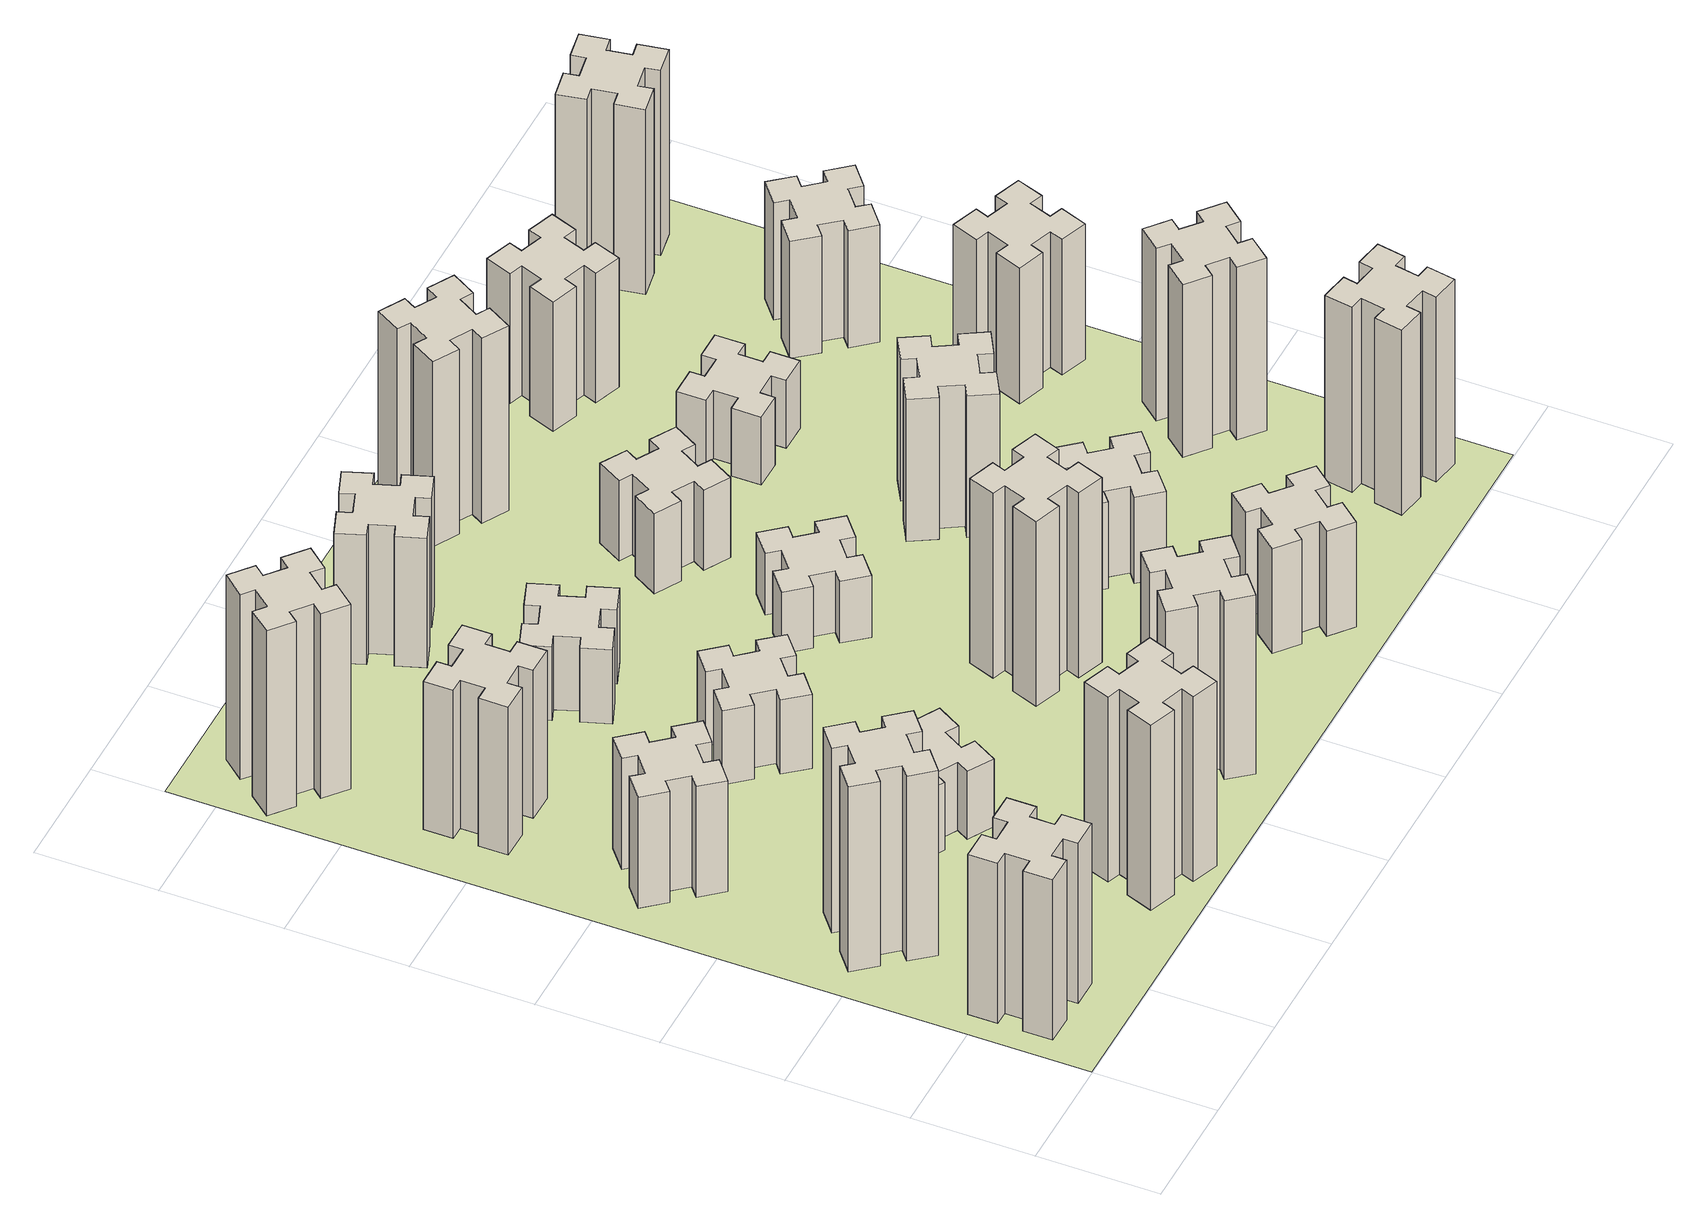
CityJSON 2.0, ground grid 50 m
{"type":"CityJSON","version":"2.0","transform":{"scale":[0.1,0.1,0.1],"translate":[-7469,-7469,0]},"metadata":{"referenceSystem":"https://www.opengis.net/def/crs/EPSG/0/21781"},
"CityObjects":{
"building1":{"type":"Building","attributes":{"class":"1000","function":"1000","usage":"1000","yearOfConstruction":2016,"roofType":"1000","measuredHeight":78,"storeysAboveGround":30,"storeysBelowGround":0},"geometry":[{"type":"Solid","lod":"1","boundaries":[[[[0,1,2,3,4,5,6,7,8,9,10,11,12,13,14,15,16,17,18,19]],[[17,16,20,21]],[[16,15,22,20]],[[15,14,23,22]],[[14,13,24,23]],[[13,12,25,24]],[[12,11,26,25]],[[11,10,27,26]],[[10,9,28,27]],[[9,8,29,28]],[[8,7,30,29]],[[7,6,31,30]],[[6,5,32,31]],[[5,4,33,32]],[[4,3,34,33]],[[3,2,35,34]],[[2,1,36,35]],[[1,0,37,36]],[[0,19,38,37]],[[19,18,39,38]],[[18,17,21,39]],[[24,25,26,27,28,29,30,31,32,33,34,35,36,37,38,39,21,20,22,23]]]]}]},
"building2":{"type":"Building","attributes":{"class":"1000","function":"1000","usage":"1000","yearOfConstruction":2016,"roofType":"1000","measuredHeight":90,"storeysAboveGround":30,"storeysBelowGround":0},"geometry":[{"type":"Solid","lod":"1","boundaries":[[[[40,41,42,43,44,45,46,47,48,49,50,51,52,53,54,55,56,57,58,59]],[[57,56,60,61]],[[56,55,62,60]],[[55,54,63,62]],[[54,53,64,63]],[[53,52,65,64]],[[52,51,66,65]],[[51,50,67,66]],[[50,49,68,67]],[[49,48,69,68]],[[48,47,70,69]],[[47,46,71,70]],[[46,45,72,71]],[[45,44,73,72]],[[44,43,74,73]],[[43,42,75,74]],[[42,41,76,75]],[[41,40,77,76]],[[40,59,78,77]],[[59,58,79,78]],[[58,57,61,79]],[[64,65,66,67,68,69,70,71,72,73,74,75,76,77,78,79,61,60,62,63]]]]}]},
"building3":{"type":"Building","attributes":{"class":"1000","function":"1000","usage":"1000","yearOfConstruction":2016,"roofType":"1000","measuredHeight":54,"storeysAboveGround":30,"storeysBelowGround":0},"geometry":[{"type":"Solid","lod":"1","boundaries":[[[[80,81,82,83,84,85,86,87,88,89,90,91,92,93,94,95,96,97,98,99]],[[97,96,100,101]],[[96,95,102,100]],[[95,94,103,102]],[[94,93,104,103]],[[93,92,105,104]],[[92,91,106,105]],[[91,90,107,106]],[[90,89,108,107]],[[89,88,109,108]],[[88,87,110,109]],[[87,86,111,110]],[[86,85,112,111]],[[85,84,113,112]],[[84,83,114,113]],[[83,82,115,114]],[[82,81,116,115]],[[81,80,117,116]],[[80,99,118,117]],[[99,98,119,118]],[[98,97,101,119]],[[104,105,106,107,108,109,110,111,112,113,114,115,116,117,118,119,101,100,102,103]]]]}]},
"building4":{"type":"Building","attributes":{"class":"1000","function":"1000","usage":"1000","yearOfConstruction":2016,"roofType":"1000","measuredHeight":72,"storeysAboveGround":30,"storeysBelowGround":0},"geometry":[{"type":"Solid","lod":"1","boundaries":[[[[120,121,122,123,124,125,126,127,128,129,130,131,132,133,134,135,136,137,138,139]],[[137,136,140,141]],[[136,135,142,140]],[[135,134,143,142]],[[134,133,144,143]],[[133,132,145,144]],[[132,131,146,145]],[[131,130,147,146]],[[130,129,148,147]],[[129,128,149,148]],[[128,127,150,149]],[[127,126,151,150]],[[126,125,152,151]],[[125,124,153,152]],[[124,123,154,153]],[[123,122,155,154]],[[122,121,156,155]],[[121,120,157,156]],[[120,139,158,157]],[[139,138,159,158]],[[138,137,141,159]],[[144,145,146,147,148,149,150,151,152,153,154,155,156,157,158,159,141,140,142,143]]]]}]},
"building5":{"type":"Building","attributes":{"class":"1000","function":"1000","usage":"1000","yearOfConstruction":2016,"roofType":"1000","measuredHeight":90,"storeysAboveGround":30,"storeysBelowGround":0},"geometry":[{"type":"Solid","lod":"1","boundaries":[[[[160,161,162,163,164,165,166,167,168,169,170,171,172,173,174,175,176,177,178,179]],[[177,176,180,181]],[[176,175,182,180]],[[175,174,183,182]],[[174,173,184,183]],[[173,172,185,184]],[[172,171,186,185]],[[171,170,187,186]],[[170,169,188,187]],[[169,168,189,188]],[[168,167,190,189]],[[167,166,191,190]],[[166,165,192,191]],[[165,164,193,192]],[[164,163,194,193]],[[163,162,195,194]],[[162,161,196,195]],[[161,160,197,196]],[[160,179,198,197]],[[179,178,199,198]],[[178,177,181,199]],[[184,185,186,187,188,189,190,191,192,193,194,195,196,197,198,199,181,180,182,183]]]]}]},
"building6":{"type":"Building","attributes":{"class":"1000","function":"1000","usage":"1000","yearOfConstruction":2016,"roofType":"1000","measuredHeight":90,"storeysAboveGround":30,"storeysBelowGround":0},"geometry":[{"type":"Solid","lod":"1","boundaries":[[[[200,201,202,203,204,205,206,207,208,209,210,211,212,213,214,215,216,217,218,219]],[[217,216,220,221]],[[216,215,222,220]],[[215,214,223,222]],[[214,213,224,223]],[[213,212,225,224]],[[212,211,226,225]],[[211,210,227,226]],[[210,209,228,227]],[[209,208,229,228]],[[208,207,230,229]],[[207,206,231,230]],[[206,205,232,231]],[[205,204,233,232]],[[204,203,234,233]],[[203,202,235,234]],[[202,201,236,235]],[[201,200,237,236]],[[200,219,238,237]],[[219,218,239,238]],[[218,217,221,239]],[[224,225,226,227,228,229,230,231,232,233,234,235,236,237,238,239,221,220,222,223]]]]}]},
"building7":{"type":"Building","attributes":{"class":"1000","function":"1000","usage":"1000","yearOfConstruction":2016,"roofType":"1000","measuredHeight":33,"storeysAboveGround":30,"storeysBelowGround":0},"geometry":[{"type":"Solid","lod":"1","boundaries":[[[[240,241,242,243,244,245,246,247,248,249,250,251,252,253,254,255,256,257,258,259]],[[257,256,260,261]],[[256,255,262,260]],[[255,254,263,262]],[[254,253,264,263]],[[253,252,265,264]],[[252,251,266,265]],[[251,250,267,266]],[[250,249,268,267]],[[249,248,269,268]],[[248,247,270,269]],[[247,246,271,270]],[[246,245,272,271]],[[245,244,273,272]],[[244,243,274,273]],[[243,242,275,274]],[[242,241,276,275]],[[241,240,277,276]],[[240,259,278,277]],[[259,258,279,278]],[[258,257,261,279]],[[264,265,266,267,268,269,270,271,272,273,274,275,276,277,278,279,261,260,262,263]]]]}]},
"building8":{"type":"Building","attributes":{"class":"1000","function":"1000","usage":"1000","yearOfConstruction":2016,"roofType":"1000","measuredHeight":36,"storeysAboveGround":30,"storeysBelowGround":0},"geometry":[{"type":"Solid","lod":"1","boundaries":[[[[280,281,282,283,284,285,286,287,288,289,290,291,292,293,294,295,296,297,298,299]],[[297,296,300,301]],[[296,295,302,300]],[[295,294,303,302]],[[294,293,304,303]],[[293,292,305,304]],[[292,291,306,305]],[[291,290,307,306]],[[290,289,308,307]],[[289,288,309,308]],[[288,287,310,309]],[[287,286,311,310]],[[286,285,312,311]],[[285,284,313,312]],[[284,283,314,313]],[[283,282,315,314]],[[282,281,316,315]],[[281,280,317,316]],[[280,299,318,317]],[[299,298,319,318]],[[298,297,301,319]],[[304,305,306,307,308,309,310,311,312,313,314,315,316,317,318,319,301,300,302,303]]]]}]},
"building9":{"type":"Building","attributes":{"class":"1000","function":"1000","usage":"1000","yearOfConstruction":2016,"roofType":"1000","measuredHeight":87,"storeysAboveGround":30,"storeysBelowGround":0},"geometry":[{"type":"Solid","lod":"1","boundaries":[[[[320,321,322,323,324,325,326,327,328,329,330,331,332,333,334,335,336,337,338,339]],[[337,336,340,341]],[[336,335,342,340]],[[335,334,343,342]],[[334,333,344,343]],[[333,332,345,344]],[[332,331,346,345]],[[331,330,347,346]],[[330,329,348,347]],[[329,328,349,348]],[[328,327,350,349]],[[327,326,351,350]],[[326,325,352,351]],[[325,324,353,352]],[[324,323,354,353]],[[323,322,355,354]],[[322,321,356,355]],[[321,320,357,356]],[[320,339,358,357]],[[339,338,359,358]],[[338,337,341,359]],[[344,345,346,347,348,349,350,351,352,353,354,355,356,357,358,359,341,340,342,343]]]]}]},
"building10":{"type":"Building","attributes":{"class":"1000","function":"1000","usage":"1000","yearOfConstruction":2016,"roofType":"1000","measuredHeight":36,"storeysAboveGround":30,"storeysBelowGround":0},"geometry":[{"type":"Solid","lod":"1","boundaries":[[[[360,361,362,363,364,365,366,367,368,369,370,371,372,373,374,375,376,377,378,379]],[[377,376,380,381]],[[376,375,382,380]],[[375,374,383,382]],[[374,373,384,383]],[[373,372,385,384]],[[372,371,386,385]],[[371,370,387,386]],[[370,369,388,387]],[[369,368,389,388]],[[368,367,390,389]],[[367,366,391,390]],[[366,365,392,391]],[[365,364,393,392]],[[364,363,394,393]],[[363,362,395,394]],[[362,361,396,395]],[[361,360,397,396]],[[360,379,398,397]],[[379,378,399,398]],[[378,377,381,399]],[[384,385,386,387,388,389,390,391,392,393,394,395,396,397,398,399,381,380,382,383]]]]}]},
"building11":{"type":"Building","attributes":{"class":"1000","function":"1000","usage":"1000","yearOfConstruction":2016,"roofType":"1000","measuredHeight":63,"storeysAboveGround":30,"storeysBelowGround":0},"geometry":[{"type":"Solid","lod":"1","boundaries":[[[[400,401,402,403,404,405,406,407,408,409,410,411,412,413,414,415,416,417,418,419]],[[417,416,420,421]],[[416,415,422,420]],[[415,414,423,422]],[[414,413,424,423]],[[413,412,425,424]],[[412,411,426,425]],[[411,410,427,426]],[[410,409,428,427]],[[409,408,429,428]],[[408,407,430,429]],[[407,406,431,430]],[[406,405,432,431]],[[405,404,433,432]],[[404,403,434,433]],[[403,402,435,434]],[[402,401,436,435]],[[401,400,437,436]],[[400,419,438,437]],[[419,418,439,438]],[[418,417,421,439]],[[424,425,426,427,428,429,430,431,432,433,434,435,436,437,438,439,421,420,422,423]]]]}]},
"building12":{"type":"Building","attributes":{"class":"1000","function":"1000","usage":"1000","yearOfConstruction":2016,"roofType":"1000","measuredHeight":90,"storeysAboveGround":30,"storeysBelowGround":0},"geometry":[{"type":"Solid","lod":"1","boundaries":[[[[440,441,442,443,444,445,446,447,448,449,450,451,452,453,454,455,456,457,458,459]],[[457,456,460,461]],[[456,455,462,460]],[[455,454,463,462]],[[454,453,464,463]],[[453,452,465,464]],[[452,451,466,465]],[[451,450,467,466]],[[450,449,468,467]],[[449,448,469,468]],[[448,447,470,469]],[[447,446,471,470]],[[446,445,472,471]],[[445,444,473,472]],[[444,443,474,473]],[[443,442,475,474]],[[442,441,476,475]],[[441,440,477,476]],[[440,459,478,477]],[[459,458,479,478]],[[458,457,461,479]],[[464,465,466,467,468,469,470,471,472,473,474,475,476,477,478,479,461,460,462,463]]]]}]},
"building13":{"type":"Building","attributes":{"class":"1000","function":"1000","usage":"1000","yearOfConstruction":2016,"roofType":"1000","measuredHeight":30,"storeysAboveGround":30,"storeysBelowGround":0},"geometry":[{"type":"Solid","lod":"1","boundaries":[[[[480,481,482,483,484,485,486,487,488,489,490,491,492,493,494,495,496,497,498,499]],[[497,496,500,501]],[[496,495,502,500]],[[495,494,503,502]],[[494,493,504,503]],[[493,492,505,504]],[[492,491,506,505]],[[491,490,507,506]],[[490,489,508,507]],[[489,488,509,508]],[[488,487,510,509]],[[487,486,511,510]],[[486,485,512,511]],[[485,484,513,512]],[[484,483,514,513]],[[483,482,515,514]],[[482,481,516,515]],[[481,480,517,516]],[[480,499,518,517]],[[499,498,519,518]],[[498,497,501,519]],[[504,505,506,507,508,509,510,511,512,513,514,515,516,517,518,519,501,500,502,503]]]]}]},
"building14":{"type":"Building","attributes":{"class":"1000","function":"1000","usage":"1000","yearOfConstruction":2016,"roofType":"1000","measuredHeight":51,"storeysAboveGround":30,"storeysBelowGround":0},"geometry":[{"type":"Solid","lod":"1","boundaries":[[[[520,521,522,523,524,525,526,527,528,529,530,531,532,533,534,535,536,537,538,539]],[[537,536,540,541]],[[536,535,542,540]],[[535,534,543,542]],[[534,533,544,543]],[[533,532,545,544]],[[532,531,546,545]],[[531,530,547,546]],[[530,529,548,547]],[[529,528,549,548]],[[528,527,550,549]],[[527,526,551,550]],[[526,525,552,551]],[[525,524,553,552]],[[524,523,554,553]],[[523,522,555,554]],[[522,521,556,555]],[[521,520,557,556]],[[520,539,558,557]],[[539,538,559,558]],[[538,537,541,559]],[[544,545,546,547,548,549,550,551,552,553,554,555,556,557,558,559,541,540,542,543]]]]}]},
"building15":{"type":"Building","attributes":{"class":"1000","function":"1000","usage":"1000","yearOfConstruction":2016,"roofType":"1000","measuredHeight":39,"storeysAboveGround":30,"storeysBelowGround":0},"geometry":[{"type":"Solid","lod":"1","boundaries":[[[[560,561,562,563,564,565,566,567,568,569,570,571,572,573,574,575,576,577,578,579]],[[577,576,580,581]],[[576,575,582,580]],[[575,574,583,582]],[[574,573,584,583]],[[573,572,585,584]],[[572,571,586,585]],[[571,570,587,586]],[[570,569,588,587]],[[569,568,589,588]],[[568,567,590,589]],[[567,566,591,590]],[[566,565,592,591]],[[565,564,593,592]],[[564,563,594,593]],[[563,562,595,594]],[[562,561,596,595]],[[561,560,597,596]],[[560,579,598,597]],[[579,578,599,598]],[[578,577,581,599]],[[584,585,586,587,588,589,590,591,592,593,594,595,596,597,598,599,581,580,582,583]]]]}]},
"building16":{"type":"Building","attributes":{"class":"1000","function":"1000","usage":"1000","yearOfConstruction":2016,"roofType":"1000","measuredHeight":90,"storeysAboveGround":30,"storeysBelowGround":0},"geometry":[{"type":"Solid","lod":"1","boundaries":[[[[600,601,602,603,604,605,606,607,608,609,610,611,612,613,614,615,616,617,618,619]],[[617,616,620,621]],[[616,615,622,620]],[[615,614,623,622]],[[614,613,624,623]],[[613,612,625,624]],[[612,611,626,625]],[[611,610,627,626]],[[610,609,628,627]],[[609,608,629,628]],[[608,607,630,629]],[[607,606,631,630]],[[606,605,632,631]],[[605,604,633,632]],[[604,603,634,633]],[[603,602,635,634]],[[602,601,636,635]],[[601,600,637,636]],[[600,619,638,637]],[[619,618,639,638]],[[618,617,621,639]],[[624,625,626,627,628,629,630,631,632,633,634,635,636,637,638,639,621,620,622,623]]]]}]},
"building17":{"type":"Building","attributes":{"class":"1000","function":"1000","usage":"1000","yearOfConstruction":2016,"roofType":"1000","measuredHeight":42,"storeysAboveGround":30,"storeysBelowGround":0},"geometry":[{"type":"Solid","lod":"1","boundaries":[[[[640,641,642,643,644,645,646,647,648,649,650,651,652,653,654,655,656,657,658,659]],[[657,656,660,661]],[[656,655,662,660]],[[655,654,663,662]],[[654,653,664,663]],[[653,652,665,664]],[[652,651,666,665]],[[651,650,667,666]],[[650,649,668,667]],[[649,648,669,668]],[[648,647,670,669]],[[647,646,671,670]],[[646,645,672,671]],[[645,644,673,672]],[[644,643,674,673]],[[643,642,675,674]],[[642,641,676,675]],[[641,640,677,676]],[[640,659,678,677]],[[659,658,679,678]],[[658,657,661,679]],[[664,665,666,667,668,669,670,671,672,673,674,675,676,677,678,679,661,660,662,663]]]]}]},
"building18":{"type":"Building","attributes":{"class":"1000","function":"1000","usage":"1000","yearOfConstruction":2016,"roofType":"1000","measuredHeight":69,"storeysAboveGround":30,"storeysBelowGround":0},"geometry":[{"type":"Solid","lod":"1","boundaries":[[[[680,681,682,683,684,685,686,687,688,689,690,691,692,693,694,695,696,697,698,699]],[[697,696,700,701]],[[696,695,702,700]],[[695,694,703,702]],[[694,693,704,703]],[[693,692,705,704]],[[692,691,706,705]],[[691,690,707,706]],[[690,689,708,707]],[[689,688,709,708]],[[688,687,710,709]],[[687,686,711,710]],[[686,685,712,711]],[[685,684,713,712]],[[684,683,714,713]],[[683,682,715,714]],[[682,681,716,715]],[[681,680,717,716]],[[680,699,718,717]],[[699,698,719,718]],[[698,697,701,719]],[[704,705,706,707,708,709,710,711,712,713,714,715,716,717,718,719,701,700,702,703]]]]}]},
"building19":{"type":"Building","attributes":{"class":"1000","function":"1000","usage":"1000","yearOfConstruction":2016,"roofType":"1000","measuredHeight":33,"storeysAboveGround":30,"storeysBelowGround":0},"geometry":[{"type":"Solid","lod":"1","boundaries":[[[[720,721,722,723,724,725,726,727,728,729,730,731,732,733,734,735,736,737,738,739]],[[737,736,740,741]],[[736,735,742,740]],[[735,734,743,742]],[[734,733,744,743]],[[733,732,745,744]],[[732,731,746,745]],[[731,730,747,746]],[[730,729,748,747]],[[729,728,749,748]],[[728,727,750,749]],[[727,726,751,750]],[[726,725,752,751]],[[725,724,753,752]],[[724,723,754,753]],[[723,722,755,754]],[[722,721,756,755]],[[721,720,757,756]],[[720,739,758,757]],[[739,738,759,758]],[[738,737,741,759]],[[744,745,746,747,748,749,750,751,752,753,754,755,756,757,758,759,741,740,742,743]]]]}]},
"building20":{"type":"Building","attributes":{"class":"1000","function":"1000","usage":"1000","yearOfConstruction":2016,"roofType":"1000","measuredHeight":90,"storeysAboveGround":30,"storeysBelowGround":0},"geometry":[{"type":"Solid","lod":"1","boundaries":[[[[760,761,762,763,764,765,766,767,768,769,770,771,772,773,774,775,776,777,778,779]],[[777,776,780,781]],[[776,775,782,780]],[[775,774,783,782]],[[774,773,784,783]],[[773,772,785,784]],[[772,771,786,785]],[[771,770,787,786]],[[770,769,788,787]],[[769,768,789,788]],[[768,767,790,789]],[[767,766,791,790]],[[766,765,792,791]],[[765,764,793,792]],[[764,763,794,793]],[[763,762,795,794]],[[762,761,796,795]],[[761,760,797,796]],[[760,779,798,797]],[[779,778,799,798]],[[778,777,781,799]],[[784,785,786,787,788,789,790,791,792,793,794,795,796,797,798,799,781,780,782,783]]]]}]},
"building21":{"type":"Building","attributes":{"class":"1000","function":"1000","usage":"1000","yearOfConstruction":2016,"roofType":"1000","measuredHeight":63,"storeysAboveGround":30,"storeysBelowGround":0},"geometry":[{"type":"Solid","lod":"1","boundaries":[[[[800,801,802,803,804,805,806,807,808,809,810,811,812,813,814,815,816,817,818,819]],[[817,816,820,821]],[[816,815,822,820]],[[815,814,823,822]],[[814,813,824,823]],[[813,812,825,824]],[[812,811,826,825]],[[811,810,827,826]],[[810,809,828,827]],[[809,808,829,828]],[[808,807,830,829]],[[807,806,831,830]],[[806,805,832,831]],[[805,804,833,832]],[[804,803,834,833]],[[803,802,835,834]],[[802,801,836,835]],[[801,800,837,836]],[[800,819,838,837]],[[819,818,839,838]],[[818,817,821,839]],[[824,825,826,827,828,829,830,831,832,833,834,835,836,837,838,839,821,820,822,823]]]]}]},
"building22":{"type":"Building","attributes":{"class":"1000","function":"1000","usage":"1000","yearOfConstruction":2016,"roofType":"1000","measuredHeight":84,"storeysAboveGround":30,"storeysBelowGround":0},"geometry":[{"type":"Solid","lod":"1","boundaries":[[[[840,841,842,843,844,845,846,847,848,849,850,851,852,853,854,855,856,857,858,859]],[[857,856,860,861]],[[856,855,862,860]],[[855,854,863,862]],[[854,853,864,863]],[[853,852,865,864]],[[852,851,866,865]],[[851,850,867,866]],[[850,849,868,867]],[[849,848,869,868]],[[848,847,870,869]],[[847,846,871,870]],[[846,845,872,871]],[[845,844,873,872]],[[844,843,874,873]],[[843,842,875,874]],[[842,841,876,875]],[[841,840,877,876]],[[840,859,878,877]],[[859,858,879,878]],[[858,857,861,879]],[[864,865,866,867,868,869,870,871,872,873,874,875,876,877,878,879,861,860,862,863]]]]}]},
"building23":{"type":"Building","attributes":{"class":"1000","function":"1000","usage":"1000","yearOfConstruction":2016,"roofType":"1000","measuredHeight":66,"storeysAboveGround":30,"storeysBelowGround":0},"geometry":[{"type":"Solid","lod":"1","boundaries":[[[[880,881,882,883,884,885,886,887,888,889,890,891,892,893,894,895,896,897,898,899]],[[897,896,900,901]],[[896,895,902,900]],[[895,894,903,902]],[[894,893,904,903]],[[893,892,905,904]],[[892,891,906,905]],[[891,890,907,906]],[[890,889,908,907]],[[889,888,909,908]],[[888,887,910,909]],[[887,886,911,910]],[[886,885,912,911]],[[885,884,913,912]],[[884,883,914,913]],[[883,882,915,914]],[[882,881,916,915]],[[881,880,917,916]],[[880,899,918,917]],[[899,898,919,918]],[[898,897,901,919]],[[904,905,906,907,908,909,910,911,912,913,914,915,916,917,918,919,901,900,902,903]]]]}]},
"building24":{"type":"Building","attributes":{"class":"1000","function":"1000","usage":"1000","yearOfConstruction":2016,"roofType":"1000","measuredHeight":57,"storeysAboveGround":30,"storeysBelowGround":0},"geometry":[{"type":"Solid","lod":"1","boundaries":[[[[920,921,922,923,924,925,926,927,928,929,930,931,932,933,934,935,936,937,938,939]],[[937,936,940,941]],[[936,935,942,940]],[[935,934,943,942]],[[934,933,944,943]],[[933,932,945,944]],[[932,931,946,945]],[[931,930,947,946]],[[930,929,948,947]],[[929,928,949,948]],[[928,927,950,949]],[[927,926,951,950]],[[926,925,952,951]],[[925,924,953,952]],[[924,923,954,953]],[[923,922,955,954]],[[922,921,956,955]],[[921,920,957,956]],[[920,939,958,957]],[[939,938,959,958]],[[938,937,941,959]],[[944,945,946,947,948,949,950,951,952,953,954,955,956,957,958,959,941,940,942,943]]]]}]},
"building25":{"type":"Building","attributes":{"class":"1000","function":"1000","usage":"1000","yearOfConstruction":2016,"roofType":"1000","measuredHeight":90,"storeysAboveGround":30,"storeysBelowGround":0},"geometry":[{"type":"Solid","lod":"1","boundaries":[[[[960,961,962,963,964,965,966,967,968,969,970,971,972,973,974,975,976,977,978,979]],[[977,976,980,981]],[[976,975,982,980]],[[975,974,983,982]],[[974,973,984,983]],[[973,972,985,984]],[[972,971,986,985]],[[971,970,987,986]],[[970,969,988,987]],[[969,968,989,988]],[[968,967,990,989]],[[967,966,991,990]],[[966,965,992,991]],[[965,964,993,992]],[[964,963,994,993]],[[963,962,995,994]],[[962,961,996,995]],[[961,960,997,996]],[[960,979,998,997]],[[979,978,999,998]],[[978,977,981,999]],[[984,985,986,987,988,989,990,991,992,993,994,995,996,997,998,999,981,980,982,983]]]]}]},
"landuse1":{"type":"LandUse","attributes":{"name":"plot1","function":"1010"},"geometry":[{"type":"MultiSurface","lod":"1","boundaries":[[[1000,1001,1002,1003]]]}]}
},
"vertices":[
[165,425,0],[165,325,0],[105,325,0],[105,205,0],[225,205,0],[225,265,0],[325,265,0],[325,205,0],[445,205,0],[445,325,0],[385,325,0],[385,425,0],[445,425,0],[445,545,0],[325,545,0],[325,485,0],[225,485,0],[225,545,0],[105,545,0],[105,425,0],[225,485,780],[225,545,780],[325,485,780],[325,545,780],[445,545,780],[445,425,780],[385,425,780],[385,325,780],[445,325,780],[445,205,780],[325,205,780],[325,265,780],[225,265,780],[225,205,780],[105,205,780],[105,325,780],[165,325,780],[165,425,780],[105,425,780],[105,545,780],
[492,1048,0],[427,1124,0],[473,1163,0],[396,1255,0],[304,1178,0],[343,1132,0],[266,1067,0],[228,1113,0],[136,1036,0],[213,944,0],[259,983,0],[323,906,0],[277,868,0],[354,776,0],[446,853,0],[408,899,0],[484,963,0],[523,917,0],[615,994,0],[538,1086,0],[484,963,900],[523,917,900],[408,899,900],[446,853,900],[354,776,900],[277,868,900],[323,906,900],[259,983,900],[213,944,900],[136,1036,900],[228,1113,900],[266,1067,900],[343,1132,900],[304,1178,900],[396,1255,900],[473,1163,900],[427,1124,900],[492,1048,900],[538,1086,900],[615,994,900],
[408,1739,0],[484,1803,0],[523,1757,0],[615,1834,0],[538,1926,0],[492,1888,0],[427,1964,0],[473,2003,0],[396,2095,0],[304,2018,0],[343,1972,0],[266,1907,0],[228,1953,0],[136,1876,0],[213,1784,0],[259,1823,0],[323,1746,0],[277,1708,0],[354,1616,0],[446,1693,0],[323,1746,540],[277,1708,540],[259,1823,540],[213,1784,540],[136,1876,540],[228,1953,540],[266,1907,540],[343,1972,540],[304,2018,540],[396,2095,540],[473,2003,540],[427,1964,540],[492,1888,540],[538,1926,540],[615,1834,540],[523,1757,540],[484,1803,540],[408,1739,540],[446,1693,540],[354,1616,540],
[485,2545,0],[485,2645,0],[545,2645,0],[545,2765,0],[425,2765,0],[425,2705,0],[325,2705,0],[325,2765,0],[205,2765,0],[205,2645,0],[265,2645,0],[265,2545,0],[205,2545,0],[205,2425,0],[325,2425,0],[325,2485,0],[425,2485,0],[425,2425,0],[545,2425,0],[545,2545,0],[425,2485,720],[425,2425,720],[325,2485,720],[325,2425,720],[205,2425,720],[205,2545,720],[265,2545,720],[265,2645,720],[205,2645,720],[205,2765,720],[325,2765,720],[325,2705,720],[425,2705,720],[425,2765,720],[545,2765,720],[545,2645,720],[485,2645,720],[485,2545,720],[545,2545,720],[545,2425,720],
[1029,360,0],[995,266,0],[939,287,0],[897,174,0],[1010,133,0],[1031,189,0],[1125,155,0],[1104,99,0],[1217,57,0],[1258,170,0],[1202,191,0],[1236,285,0],[1292,264,0],[1333,377,0],[1220,418,0],[1200,362,0],[1106,396,0],[1127,452,0],[1014,493,0],[973,380,0],[1106,396,900],[1127,452,900],[1200,362,900],[1220,418,900],[1333,377,900],[1292,264,900],[1236,285,900],[1202,191,900],[1258,170,900],[1217,57,900],[1104,99,900],[1125,155,900],[1031,189,900],[1010,133,900],[897,174,900],[939,287,900],[995,266,900],[1029,360,900],[973,380,900],[1014,493,900],
[384,3387,0],[308,3452,0],[346,3498,0],[254,3575,0],[177,3483,0],[223,3444,0],[159,3368,0],[113,3406,0],[36,3314,0],[128,3237,0],[166,3283,0],[243,3219,0],[204,3173,0],[296,3096,0],[373,3188,0],[327,3226,0],[392,3303,0],[438,3264,0],[515,3356,0],[423,3433,0],[392,3303,900],[438,3264,900],[327,3226,900],[373,3188,900],[296,3096,900],[204,3173,900],[243,3219,900],[166,3283,900],[128,3237,900],[36,3314,900],[113,3406,900],[159,3368,900],[223,3444,900],[177,3483,900],[254,3575,900],[346,3498,900],[308,3452,900],[384,3387,900],[423,3433,900],[515,3356,900],
[1086,1017,0],[1136,1104,0],[1188,1074,0],[1248,1178,0],[1144,1238,0],[1114,1186,0],[1027,1236,0],[1057,1288,0],[953,1348,0],[893,1244,0],[945,1214,0],[895,1127,0],[843,1157,0],[783,1053,0],[887,993,0],[917,1045,0],[1004,995,0],[974,943,0],[1078,883,0],[1138,987,0],[1004,995,330],[974,943,330],[917,1045,330],[887,993,330],[783,1053,330],[843,1157,330],[895,1127,330],[945,1214,330],[893,1244,330],[953,1348,330],[1057,1288,330],[1027,1236,330],[1114,1186,330],[1144,1238,330],[1248,1178,330],[1188,1074,330],[1136,1104,330],[1086,1017,330],[1138,987,330],[1078,883,330],
[1083,1972,0],[1006,1907,0],[968,1953,0],[876,1876,0],[953,1784,0],[999,1823,0],[1063,1746,0],[1017,1708,0],[1094,1616,0],[1186,1693,0],[1148,1739,0],[1224,1803,0],[1263,1757,0],[1355,1834,0],[1278,1926,0],[1232,1888,0],[1167,1964,0],[1213,2003,0],[1136,2095,0],[1044,2018,0],[1167,1964,360],[1213,2003,360],[1232,1888,360],[1278,1926,360],[1355,1834,360],[1263,1757,360],[1224,1803,360],[1148,1739,360],[1186,1693,360],[1094,1616,360],[1017,1708,360],[1063,1746,360],[999,1823,360],[953,1784,360],[876,1876,360],[968,1953,360],[1006,1907,360],[1083,1972,360],[1044,2018,360],[1136,2095,360],
[1639,343,0],[1703,266,0],[1657,228,0],[1734,136,0],[1826,213,0],[1788,259,0],[1864,323,0],[1903,277,0],[1995,354,0],[1918,446,0],[1872,408,0],[1807,484,0],[1853,523,0],[1776,615,0],[1684,538,0],[1723,492,0],[1646,427,0],[1608,473,0],[1516,396,0],[1593,304,0],[1646,427,870],[1608,473,870],[1723,492,870],[1684,538,870],[1776,615,870],[1853,523,870],[1807,484,870],[1872,408,870],[1918,446,870],[1995,354,870],[1903,277,870],[1864,323,870],[1788,259,870],[1826,213,870],[1734,136,870],[1657,228,870],[1703,266,870],[1639,343,870],[1593,304,870],[1516,396,870],
[1106,2475,0],[1200,2509,0],[1220,2453,0],[1333,2494,0],[1292,2607,0],[1236,2586,0],[1202,2680,0],[1258,2700,0],[1217,2813,0],[1104,2772,0],[1125,2716,0],[1031,2682,0],[1010,2738,0],[897,2697,0],[939,2584,0],[995,2605,0],[1029,2511,0],[973,2490,0],[1014,2377,0],[1127,2419,0],[1029,2511,360],[973,2490,360],[995,2605,360],[939,2584,360],[897,2697,360],[1010,2738,360],[1031,2682,360],[1125,2716,360],[1104,2772,360],[1217,2813,360],[1258,2700,360],[1202,2680,360],[1236,2586,360],[1292,2607,360],[1333,2494,360],[1220,2453,360],[1200,2509,360],[1106,2475,360],[1127,2419,360],[1014,2377,360],
[1125,3456,0],[1031,3422,0],[1010,3478,0],[897,3437,0],[939,3324,0],[995,3345,0],[1029,3251,0],[973,3230,0],[1014,3117,0],[1127,3159,0],[1106,3215,0],[1200,3249,0],[1220,3193,0],[1333,3234,0],[1292,3347,0],[1236,3326,0],[1202,3420,0],[1258,3440,0],[1217,3553,0],[1104,3512,0],[1202,3420,630],[1258,3440,630],[1236,3326,630],[1292,3347,630],[1333,3234,630],[1220,3193,630],[1200,3249,630],[1106,3215,630],[1127,3159,630],[1014,3117,630],[973,3230,630],[1029,3251,630],[995,3345,630],[939,3324,630],[897,3437,630],[1010,3478,630],[1031,3422,630],[1125,3456,630],[1104,3512,630],[1217,3553,630],
[1869,1200,0],[1835,1106,0],[1779,1127,0],[1737,1014,0],[1850,973,0],[1871,1029,0],[1965,995,0],[1944,939,0],[2057,897,0],[2098,1010,0],[2042,1031,0],[2076,1125,0],[2132,1104,0],[2173,1217,0],[2060,1258,0],[2040,1202,0],[1946,1236,0],[1967,1292,0],[1854,1333,0],[1813,1220,0],[1946,1236,900],[1967,1292,900],[2040,1202,900],[2060,1258,900],[2173,1217,900],[2132,1104,900],[2076,1125,900],[2042,1031,900],[2098,1010,900],[2057,897,900],[1944,939,900],[1965,995,900],[1871,1029,900],[1850,973,900],[1737,1014,900],[1779,1127,900],[1835,1106,900],[1869,1200,900],[1813,1220,900],[1854,1333,900],
[1972,1988,0],[1907,2064,0],[1953,2103,0],[1876,2195,0],[1784,2118,0],[1823,2072,0],[1746,2007,0],[1708,2053,0],[1616,1976,0],[1693,1884,0],[1739,1923,0],[1803,1846,0],[1757,1808,0],[1834,1716,0],[1926,1793,0],[1888,1839,0],[1964,1903,0],[2003,1857,0],[2095,1934,0],[2018,2026,0],[1964,1903,300],[2003,1857,300],[1888,1839,300],[1926,1793,300],[1834,1716,300],[1757,1808,300],[1803,1846,300],[1739,1923,300],[1693,1884,300],[1616,1976,300],[1708,2053,300],[1746,2007,300],[1823,2072,300],[1784,2118,300],[1876,2195,300],[1953,2103,300],[1907,2064,300],[1972,1988,300],[2018,2026,300],[2095,1934,300],
[2486,323,0],[2563,259,0],[2524,213,0],[2616,136,0],[2693,228,0],[2647,266,0],[2712,343,0],[2758,304,0],[2835,396,0],[2743,473,0],[2704,427,0],[2628,492,0],[2666,538,0],[2574,615,0],[2497,523,0],[2543,484,0],[2479,408,0],[2433,446,0],[2356,354,0],[2448,277,0],[2479,408,510],[2433,446,510],[2543,484,510],[2497,523,510],[2574,615,510],[2666,538,510],[2628,492,510],[2704,427,510],[2743,473,510],[2835,396,510],[2758,304,510],[2712,343,510],[2647,266,510],[2693,228,510],[2616,136,510],[2524,213,510],[2563,259,510],[2486,323,510],[2448,277,510],[2356,354,510],
[2026,2497,0],[2076,2584,0],[2128,2554,0],[2188,2658,0],[2084,2718,0],[2054,2666,0],[1967,2716,0],[1997,2768,0],[1893,2828,0],[1833,2724,0],[1885,2694,0],[1835,2607,0],[1783,2637,0],[1723,2533,0],[1827,2473,0],[1857,2525,0],[1944,2475,0],[1914,2423,0],[2018,2363,0],[2078,2467,0],[1944,2475,390],[1914,2423,390],[1857,2525,390],[1827,2473,390],[1723,2533,390],[1783,2637,390],[1835,2607,390],[1885,2694,390],[1833,2724,390],[1893,2828,390],[1997,2768,390],[1967,2716,390],[2054,2666,390],[2084,2718,390],[2188,2658,390],[2128,2554,390],[2076,2584,390],[2026,2497,390],[2078,2467,390],[2018,2363,390],
[1757,3365,0],[1844,3315,0],[1814,3263,0],[1918,3203,0],[1978,3307,0],[1926,3337,0],[1976,3424,0],[2028,3394,0],[2088,3498,0],[1984,3558,0],[1954,3506,0],[1867,3556,0],[1897,3608,0],[1793,3668,0],[1733,3564,0],[1785,3534,0],[1735,3447,0],[1683,3477,0],[1623,3373,0],[1727,3313,0],[1735,3447,900],[1683,3477,900],[1785,3534,900],[1733,3564,900],[1793,3668,900],[1897,3608,900],[1867,3556,900],[1954,3506,900],[1984,3558,900],[2088,3498,900],[2028,3394,900],[1976,3424,900],[1926,3337,900],[1978,3307,900],[1918,3203,900],[1814,3263,900],[1844,3315,900],[1757,3365,900],[1727,3313,900],[1623,3373,900],
[2563,1232,0],[2486,1167,0],[2448,1213,0],[2356,1136,0],[2433,1044,0],[2479,1083,0],[2543,1006,0],[2497,968,0],[2574,876,0],[2666,953,0],[2628,999,0],[2704,1063,0],[2743,1017,0],[2835,1094,0],[2758,1186,0],[2712,1148,0],[2647,1224,0],[2693,1263,0],[2616,1355,0],[2524,1278,0],[2647,1224,420],[2693,1263,420],[2712,1148,420],[2758,1186,420],[2835,1094,420],[2743,1017,420],[2704,1063,420],[2628,999,420],[2666,953,420],[2574,876,420],[2497,968,420],[2543,1006,420],[2479,1083,420],[2433,1044,420],[2356,1136,420],[2448,1213,420],[2486,1167,420],[2563,1232,420],[2524,1278,420],[2616,1355,420],
[2475,1744,0],[2525,1657,0],[2473,1627,0],[2533,1523,0],[2637,1583,0],[2607,1635,0],[2694,1685,0],[2724,1633,0],[2828,1693,0],[2768,1797,0],[2716,1767,0],[2666,1854,0],[2718,1884,0],[2658,1988,0],[2554,1928,0],[2584,1876,0],[2497,1826,0],[2467,1878,0],[2363,1818,0],[2423,1714,0],[2497,1826,690],[2467,1878,690],[2584,1876,690],[2554,1928,690],[2658,1988,690],[2718,1884,690],[2666,1854,690],[2716,1767,690],[2768,1797,690],[2828,1693,690],[2724,1633,690],[2694,1685,690],[2607,1635,690],[2637,1583,690],[2533,1523,690],[2473,1627,690],[2525,1657,690],[2475,1744,690],[2423,1714,690],[2363,1818,690],
[2705,2545,0],[2705,2645,0],[2765,2645,0],[2765,2765,0],[2645,2765,0],[2645,2705,0],[2545,2705,0],[2545,2765,0],[2425,2765,0],[2425,2645,0],[2485,2645,0],[2485,2545,0],[2425,2545,0],[2425,2425,0],[2545,2425,0],[2545,2485,0],[2645,2485,0],[2645,2425,0],[2765,2425,0],[2765,2545,0],[2645,2485,330],[2645,2425,330],[2545,2485,330],[2545,2425,330],[2425,2425,330],[2425,2545,330],[2485,2545,330],[2485,2645,330],[2425,2645,330],[2425,2765,330],[2545,2765,330],[2545,2705,330],[2645,2705,330],[2645,2765,330],[2765,2765,330],[2765,2645,330],[2705,2645,330],[2705,2545,330],[2765,2545,330],[2765,2425,330],
[3504,475,0],[3405,492,0],[3416,551,0],[3297,572,0],[3277,454,0],[3336,444,0],[3318,345,0],[3259,356,0],[3238,237,0],[3357,217,0],[3367,276,0],[3465,258,0],[3455,199,0],[3573,178,0],[3594,297,0],[3535,307,0],[3552,405,0],[3611,395,0],[3632,513,0],[3514,534,0],[3552,405,900],[3611,395,900],[3535,307,900],[3594,297,900],[3573,178,900],[3455,199,900],[3465,258,900],[3367,276,900],[3357,217,900],[3238,237,900],[3259,356,900],[3318,345,900],[3336,444,900],[3277,454,900],[3297,572,900],[3416,551,900],[3405,492,900],[3504,475,900],[3514,534,900],[3632,513,900],
[2682,3251,0],[2716,3345,0],[2772,3324,0],[2813,3437,0],[2700,3478,0],[2680,3422,0],[2586,3456,0],[2607,3512,0],[2494,3553,0],[2453,3440,0],[2509,3420,0],[2475,3326,0],[2419,3347,0],[2377,3234,0],[2490,3193,0],[2511,3249,0],[2605,3215,0],[2584,3159,0],[2697,3117,0],[2738,3230,0],[2605,3215,630],[2584,3159,630],[2511,3249,630],[2490,3193,630],[2377,3234,630],[2419,3347,630],[2475,3326,630],[2509,3420,630],[2453,3440,630],[2494,3553,630],[2607,3512,630],[2586,3456,630],[2680,3422,630],[2700,3478,630],[2813,3437,630],[2772,3324,630],[2716,3345,630],[2682,3251,630],[2738,3230,630],[2697,3117,630],
[3487,1006,0],[3552,1083,0],[3598,1044,0],[3675,1136,0],[3583,1213,0],[3544,1167,0],[3468,1232,0],[3506,1278,0],[3414,1355,0],[3337,1263,0],[3383,1224,0],[3319,1148,0],[3273,1186,0],[3196,1094,0],[3288,1017,0],[3326,1063,0],[3403,999,0],[3364,953,0],[3456,876,0],[3533,968,0],[3403,999,840],[3364,953,840],[3326,1063,840],[3288,1017,840],[3196,1094,840],[3273,1186,840],[3319,1148,840],[3383,1224,840],[3337,1263,840],[3414,1355,840],[3506,1278,840],[3468,1232,840],[3544,1167,840],[3583,1213,840],[3675,1136,840],[3598,1044,840],[3552,1083,840],[3487,1006,840],[3533,968,840],[3456,876,840],
[3520,1942,0],[3426,1976,0],[3447,2032,0],[3334,2073,0],[3293,1960,0],[3349,1940,0],[3315,1846,0],[3259,1867,0],[3217,1754,0],[3330,1713,0],[3351,1769,0],[3445,1735,0],[3424,1679,0],[3537,1637,0],[3578,1750,0],[3522,1771,0],[3556,1865,0],[3612,1844,0],[3653,1957,0],[3540,1998,0],[3556,1865,660],[3612,1844,660],[3522,1771,660],[3578,1750,660],[3537,1637,660],[3424,1679,660],[3445,1735,660],[3351,1769,660],[3330,1713,660],[3217,1754,660],[3259,1867,660],[3315,1846,660],[3349,1940,660],[3293,1960,660],[3334,2073,660],[3447,2032,660],[3426,1976,660],[3520,1942,660],[3540,1998,660],[3653,1957,660],
[3219,2563,0],[3283,2486,0],[3237,2448,0],[3314,2356,0],[3406,2433,0],[3368,2479,0],[3444,2543,0],[3483,2497,0],[3575,2574,0],[3498,2666,0],[3452,2628,0],[3387,2704,0],[3433,2743,0],[3356,2835,0],[3264,2758,0],[3303,2712,0],[3226,2647,0],[3188,2693,0],[3096,2616,0],[3173,2524,0],[3226,2647,570],[3188,2693,570],[3303,2712,570],[3264,2758,570],[3356,2835,570],[3433,2743,570],[3387,2704,570],[3452,2628,570],[3498,2666,570],[3575,2574,570],[3483,2497,570],[3444,2543,570],[3368,2479,570],[3406,2433,570],[3314,2356,570],[3237,2448,570],[3283,2486,570],[3219,2563,570],[3173,2524,570],[3096,2616,570],
[3218,3465,0],[3236,3367,0],[3177,3357,0],[3197,3238,0],[3316,3259,0],[3305,3318,0],[3404,3336,0],[3414,3277,0],[3532,3297,0],[3511,3416,0],[3452,3405,0],[3435,3504,0],[3494,3514,0],[3473,3632,0],[3355,3611,0],[3365,3552,0],[3267,3535,0],[3257,3594,0],[3138,3573,0],[3159,3455,0],[3267,3535,900],[3257,3594,900],[3365,3552,900],[3355,3611,900],[3473,3632,900],[3494,3514,900],[3435,3504,900],[3452,3405,900],[3511,3416,900],[3532,3297,900],[3414,3277,900],[3404,3336,900],[3305,3318,900],[3316,3259,900],[3197,3238,900],[3177,3357,900],[3236,3367,900],[3218,3465,900],[3159,3455,900],[3138,3573,900],
[5,3705,0],[3705,3705,0],[3705,5,0],[5,5,0]
]}
